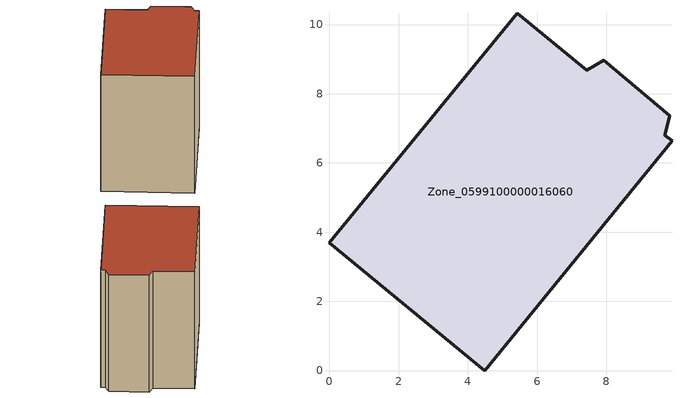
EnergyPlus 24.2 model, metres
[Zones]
Zone_0599100000016060
 floor ground (C_G): 9.9,6.64 4.48,0 0,3.69 5.43,10.32 7.44,8.68 7.92,8.97 9.84,7.37 9.69,6.8 z0
 wall outside (C_F): 9.69,6.8 9.84,7.37 7.92,8.97 7.44,8.68 5.43,10.32 0,3.69 4.48,0 9.9,6.64 9.69,6.8 z0:8.17
 roof outside (C_R): 4.48,0 9.9,6.64 9.69,6.8 9.84,7.37 7.92,8.97 7.44,8.68 5.43,10.32 0,3.69 z8.17
[BUILDING]
Pand.0599100000016060: North Axis=0; Terrain=City; Loads Convergence Tolerance Value=0.04; Temperature Convergence Tolerance Value=0.4; Solar Distribution=FullExterior; Maximum Number of Warmup Days=25; Minimum Number of Warmup Days=1
[Site:Location]
Rotterdam.The.Hague.AP_ZH_NLD Design_Conditions: Latitude=51.96; Longitude=4.45; Time Zone=1; Elevation=-4.5
[SITE:GROUNDTEMPERATURE:BUILDINGSURFACE]
18, 18, 18, 18, 18, 18, 18, 18, 18, 18, 18, 18
[MATERIAL] Thermal Absorptance=0.9; Solar Absorptance=0.7; Visible Absorptance=0.7
Name | Roughness | Thickness | Conductivity | Density | Specific Heat
G.TI.1946-1964 | MediumSmooth | 0.15 | 1 | 540 | 1210
F.TI.1946-1964 | Rough | 0.3 | 0.857143 | 1920 | 840
R.TI.1946-1964 | MediumRough | 0.2 | 0.277778 | 1500 | 1000
[CONSTRUCTION]
C_G: G.TI.1946-1964
C_F: F.TI.1946-1964
C_R: R.TI.1946-1964
[ZONE]
Zone_0599100000016060: Type=1; Multiplier=1; Ceiling Height=Autocalculate; Volume=Autocalculate; Floor Area=autocalculate; Part of Total Floor Area=Yes
[ZONEINFILTRATION:DESIGNFLOWRATE]
Infil_Zone_0599100000016060: Zone or ZoneList or Space or SpaceList=Zone_0599100000016060; Schedule=AlwaysOn; Design Flow Rate Calculation Method=Flow/Area; Flow Rate per Floor Area=0.003; Constant Term Coefficient=1; Temperature Term Coefficient=0; Velocity Term Coefficient=0; Velocity Squared Term Coefficient=0
[HVACTEMPLATE:ZONE:IDEALLOADSAIRSYSTEM]
Zone_0599100000016060: Maximum Heating Supply Air Temperature=50; Minimum Cooling Supply Air Temperature=13; Maximum Heating Supply Air Humidity Ratio=0.0156; Minimum Cooling Supply Air Humidity Ratio=0.0077; Heating Limit=NoLimit; Cooling Limit=NoLimit; Dehumidification Control Type=ConstantSensibleHeatRatio; Cooling Sensible Heat Ratio=0.7; Dehumidification Setpoint=60; Humidification Control Type=None; Humidification Setpoint=30; Outdoor Air Method=None; Outdoor Air Flow Rate per Person=0.00944; Outdoor Air Flow Rate per Zone Floor Area=0; Outdoor Air Flow Rate per Zone=0; Demand Controlled Ventilation Type=None; Outdoor Air Economizer Type=NoEconomizer; Heat Recovery Type=None; Sensible Heat Recovery Effectiveness=0.7; Latent Heat Recovery Effectiveness=0.65
[ZONECONTROL:THERMOSTAT]
ThermostatControl_Zone_0599100000016060: Zone or ZoneList=Zone_0599100000016060; Control Type Schedule=DualSetpointControlType; Control 1=Thermostat_Zone_0599100000016060; Temperature Difference Between Cutout And Setpoint=0
[THERMOSTATSETPOINT:DUALSETPOINT]
Thermostat_Zone_0599100000016060: Heating Setpoint Temperature Schedule=HeatingSetpoint_Zone_0599100000016060; Cooling Setpoint Temperature Schedule=CoolingSetpoint_Zone_0599100000016060
[SCHEDULE:COMPACT]
HeatingSetpoint_Zone_0599100000016060: Through: 12/31, For: AllDays, Until: 24:00, 21
CoolingSetpoint_Zone_0599100000016060: Through: 12/31, For: AllDays, Until: 24:00, 24
DualSetpointControlType: Through: 12/31, For: AllDays, Until: 24:00, 4
AlwaysOn: Through: 12/31, For: AllDays, Until: 24:00, 1
